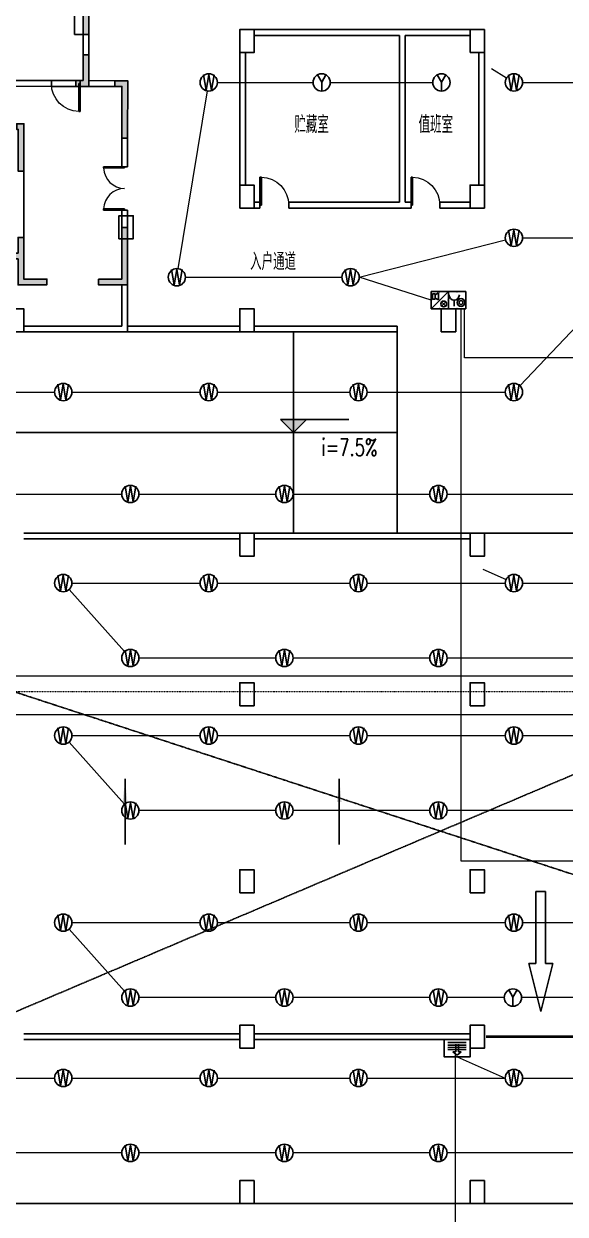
# Model space of a CAD drawing. Extents: x -781653 to 929899, y -292639 to -18670.
# Drawn here: x 200604 to 219407, y -207773 to -166402 of the extents above; entities that cross this region are included whole.
import ezdxf
from ezdxf.enums import TextEntityAlignment as Align

# ---------------------------------------------------------------- set-up
doc = ezdxf.new("R2010")
doc.units = 0
doc.header["$LTSCALE"] = 10
doc.header["$MEASUREMENT"] = 0
for name, pattern in [('ACAD_ISO11W100', [33.5, 12, -3, 12, -3, 0.5, -3]), ('DASH', [0.35, 0.25, -0.1]), ('DIVIDE2', [0.625, 0.25, -0.125, 0, -0.125, 0, -0.125])]:
    doc.linetypes.add(name, pattern=pattern)
doc.layers.get('0').update_dxf_attribs({"linetype": 'CONTINUOUS'})
for name, color, linetype in [('A-STAIRS', 9, 'CONTINUOUS'), ('COLUMN', 1, 'CONTINUOUS'), ('DIM_ELEV', 3, 'CONTINUOUS'), ('PUB_DIM', 3, 'CONTINUOUS'), ('RD-equip', 3, 'CONTINUOUS'), ('solid', 252, 'CONTINUOUS'), ('STAIR', 9, 'CONTINUOUS'), ('TEXT', 7, 'CONTINUOUS'), ('wall', 8, 'CONTINUOUS'), ('wall-jg', 7, 'CONTINUOUS'), ('WINDOW', 4, 'CONTINUOUS'), ('结构墙', 7, 'CONTINUOUS'), ('行车方向', 4, 'CONTINUOUS'), ('行车线', 207, 'CONTINUOUS')]:
    doc.layers.add(name, color=color, linetype=linetype)
doc.layers.add('RD-line', color=2, linetype='CONTINUOUS', lineweight=0)
doc.styles.add('FS1', font='txt4', dxfattribs={"width": 0.8, "bigfont": 'fstxt'})
doc.styles.add('FS2', font='tjromans.shx', dxfattribs={"width": 0.8, "bigfont": 'tjhztxt.shx'})
doc.styles.get("Standard").update_dxf_attribs({"font": 'GBENOR', "bigfont": 'GBCBIG'})

# ---------------------------------------------------------------- blocks, each defined once
blk = doc.blocks.new('$DorLib2D$00000001')
for p, q in [((0.45, 0.975), (0.5, 0.975)), ((0.45, 0), (0.45, 0.975)), ((0.5, 0), (0.5, 0.975)), ((0.5, 0), (0.45, 0))]:
    blk.add_line(p, q)
at = {"lineweight": 13}
blk.add_arc((0.475, 0), 0.975, 91.4693, 180, dxfattribs=at)
blk = doc.blocks.new('A$C057458B3')
at = {"layer": 'STAIR', "color": 8}
for p, q in [((42950, 7500), (41950, 7500)), ((41950, 7300), (42950, 7300))]:
    blk.add_line(p, q, dxfattribs=at)
at = {"layer": 'wall', "color": 8}
for p, q in [((41950, 7500), (40300, 7500)), ((41950, 7300), (41950, 7500)), ((42950, 7300), (42950, 7500)), ((40300, 7300), (41950, 7300)), ((41000, 4350), (41000, 2050))]:
    blk.add_line(p, q, dxfattribs=at)
at = {"layer": 'wall-jg', "color": 8}
blk.add_line((42950, 7300), (42950, 7200), dxfattribs=at)
blk.add_lwpolyline([(42950, 7500), (42800, 7500), (42800, 7300), (42950, 7300)], dxfattribs=at)
at = {"layer": 'WINDOW', "color": 8, "xscale": -999.9999999999995, "yscale": 999.9999999999995, "zscale": 1000, "rotation": 179.9999999999999}
blk.add_blockref('$DorLib2D$00000001', (42450, 7400), dxfattribs=at)
blk = doc.blocks.new('A$C09E6704B')
at = {"layer": 'solid'}
for points in [[(43250, 11100), (43250, 9100), (43050, 9100), (43050, 10900), (42600, 10900), (42600, 11100)], [(43050, 7500), (43050, 8400), (43250, 8400), (43250, 7300), (42800, 7300), (42800, 7500)], [(44600, 7500), (44600, 5500), (44400, 5500), (44400, 7300), (44150, 7300), (44150, 7500)], [(40800, 5800), (40750, 5800), (40750, 6000), (41000, 6000), (41000, 4350), (40800, 4350)], [(43600, 400), (43600, 600), (44400, 600), (44400, 2400), (44600, 2400), (44600, 400)], [(41800, 600), (41800, 400), (40800, 400), (40800, 1300), (40500, 1300), (40500, 1500), (40800, 1500), (40800, 2050), (41000, 2050), (41000, 600)]]:
    blk.add_hatch(color=256, dxfattribs=at).paths.add_polyline_path(points)
at = {"layer": 'wall-jg'}
for points in [[(43250, 11100), (43250, 9100), (43050, 9100), (43050, 10900), (42600, 10900), (42600, 11100)], [(43050, 7500), (42800, 7500), (42800, 7300), (43250, 7300), (43250, 8400), (43050, 8400)], [(44150, 7300), (44400, 7300), (44400, 5500), (44600, 5500), (44600, 7500), (44150, 7500)]]:
    blk.add_lwpolyline(points, close=True, dxfattribs=at)
for points in [[(41000, 4350), (40800, 4350), (40800, 5800), (40750, 5800), (40750, 6000), (41000, 6000), (41000, 4350)], [(44600, 400), (43600, 400), (43600, 600), (44400, 600), (44400, 2400), (44600, 2400), (44600, 400)], [(40800, 1500), (40800, 2050), (41000, 2050), (41000, 600), (41800, 600), (41800, 400), (40800, 400), (40800, 1300), (40500, 1300), (40500, 1500), (40800, 1500)]]:
    blk.add_lwpolyline(points, dxfattribs=at)
blk = doc.blocks.new('_ARROW')
blk.add_solid([(0, 0), (-1, 0.1), (-1, -0.1)])
blk = doc.blocks.new('$DorLib2D$00000002')
for p, q in [((-0.5, 0), (-0.5, 0.4875)), ((-0.475, 0.4875), (-0.5, 0.4875)), ((-0.475, 0), (-0.475, 0.4875)), ((0.475, 0), (0.475, 0.4875)), ((0.475, 0.4875), (0.5, 0.4875)), ((0.5, 0), (0.5, 0.4875)), ((-0.5, 0), (-0.475, 0)), ((0.5, 0), (0.475, 0))]:
    blk.add_line(p, q)
at = {"lineweight": 13}
for centre, start, end in [((-0.4875, 0), 0, 88.53072), ((0.4875, 0), 91.46928, 180)]:
    blk.add_arc(centre, 0.4875, start, end, dxfattribs=at)
blk = doc.blocks.new('A$C1C157CE4')
at = {"layer": '行车线', "linetype": 'DASH', "ltscale": 3000}
for points in [[(4167, 2967), (1667, 2967), (1667, 3217), (0, 2800), (1667, 2383), (1667, 2633), (4167, 2633)], [(2531, 833), (2531, 583), (31, 583), (31, 250), (2531, 250), (2531, 0), (4198, 417)]]:
    blk.add_lwpolyline(points, close=True, dxfattribs=at)
blk = doc.blocks.new('A$C0FE76EBE')
at = {"layer": 'COLUMN'}
for points in [[(-224829, 19379), (-224329, 19379), (-224329, 20179), (-224829, 20179)], [(-219087, 18747), (-218587, 18747), (-218587, 19547), (-219087, 19547)], [(-211087, 18747), (-210587, 18747), (-210587, 19547), (-211087, 19547)], [(-219087, 13347), (-218587, 13347), (-218587, 14147), (-219087, 14147)], [(-211087, 13347), (-210587, 13347), (-210587, 14147), (-211087, 14147)], [(-223286, 12278), (-222786, 12278), (-222786, 13078), (-223286, 13078)], [(-227087, 9047), (-226587, 9047), (-226587, 9847), (-227087, 9847)], [(-219087, 9047), (-218587, 9047), (-218587, 9847), (-219087, 9847)], [(-212087, 9047), (-211587, 9047), (-211587, 9847), (-212087, 9847)], [(-219087, 1247), (-218587, 1247), (-218587, 2047), (-219087, 2047)], [(-211087, 1247), (-210587, 1247), (-210587, 2047), (-211087, 2047)], [(-219087, -3953), (-218587, -3953), (-218587, -3153), (-219087, -3153)], [(-211087, -3953), (-210587, -3953), (-210587, -3153), (-211087, -3153)], [(-219087, -10453), (-218587, -10453), (-218587, -9653), (-219087, -9653)], [(-211087, -10453), (-210587, -10453), (-210587, -9653), (-211087, -9653)], [(-219087, -15853), (-218587, -15853), (-218587, -15053), (-219087, -15053)], [(-211087, -15853), (-210587, -15853), (-210587, -15053), (-211087, -15053)], [(-219087, -21253), (-218587, -21253), (-218587, -20453), (-219087, -20453)], [(-211087, -21253), (-210587, -21253), (-210587, -20453), (-211087, -20453)]]:
    blk.add_lwpolyline(points, close=True, dxfattribs=at)
blk = doc.blocks.new('A$C0684325B')
at = {"layer": 'PUB_DIM'}
blk.add_hatch(color=256, dxfattribs=at).paths.add_polyline_path([(600, 300), (0, 300), (300, 0)])
for p, q in [((0, 300), (1584, 300)), ((300, 0), (0, 300)), ((300, 0), (600, 300))]:
    blk.add_line(p, q, dxfattribs=at)
blk = doc.blocks.new('yy')
at = {"layer": 'RD-equip'}
blk.add_circle((0, 0), 200, dxfattribs=at)
at = {"layer": 'RD-equip', "color": 4, "style": 'FS1', "width": 0.8}
blk.add_attdef('Y', text='', height=360, dxfattribs=at).set_placement((0, 0), align=Align.MIDDLE)
blk = doc.blocks.new('$equip$00001630')
for p, q in [((-0.5, 0), (-0.5, -1)), ((0.5, 0), (-0.5, 0)), ((0.5, -1), (0.5, 0)), ((-0.169, -0.5), (-0.169, -0.85)), ((-0.5, -1), (0.5, -1))]:
    blk.add_line(p, q)
for radius in [0.226, 0.113]:
    blk.add_circle((0.227, -0.64), radius)
blk.add_arc((-0.169, -0.2), 0.3, 180, 0)
for p in [(0, 0), (-0.5, -0.5), (0.5, -0.5), (0, -1)]:
    blk.add_point(p)
at = {"flags": 9}
blk.add_attdef('A', (0, 0), '', height=0.00002, dxfattribs=at)
blk.add_attdef('B', text='', height=0.4, dxfattribs=at).set_placement((0.884, -0.7), align=Align.MIDDLE_CENTER)
blk = doc.blocks.new('$equip$00001636')
for p, q in [((0.5, 0), (-0.5, 0)), ((0.5, 0), (-0.5, -1)), ((-0.5, 0), (-0.5, -1)), ((0.5, -1), (0.5, 0)), ((-0.417, -0.135, 0), (-0.417, -0.435, 0)), ((-0.269, -0.135, 0), (-0.417, -0.135, 0)), ((-0.417, -0.435, 0), (-0.269, -0.435, 0)), ((-0.269, -0.185, 0), (-0.069, -0.085, 0)), ((-0.269, -0.435, 0), (-0.269, -0.135, 0)), ((-0.069, -0.485, 0), (-0.269, -0.385, 0)), ((-0.069, -0.085, 0), (-0.069, -0.485, 0)), ((0.105, -0.602), (0.344, -0.841)), ((0.105, -0.841), (0.344, -0.602)), ((-0.5, -1), (0.5, -1))]:
    blk.add_line(p, q)
blk.add_circle((0.225, -0.722), 0.169)
for p in [(0, 0), (-0.5, -0.5), (0.5, -0.5), (0, -1)]:
    blk.add_point(p)
at = {"flags": 9}
blk.add_attdef('A', (0, 0), '', height=0.00002, dxfattribs=at)
blk.add_attdef('B', text='', height=0.4, dxfattribs=at).set_placement((0.884, -0.7), align=Align.MIDDLE_CENTER)
blk = doc.blocks.new('sdfgsdgsdgdsg')
at = {"layer": 'RD-equip', "xscale": 600, "yscale": 600, "zscale": 600, "rotation": 359.9999999999889}
for name, p in [('$equip$00001636', (-300, 600)), ('$equip$00001630', (300, 600))]:
    blk.add_blockref(name, p, dxfattribs=at)
blk = doc.blocks.new('FHJL')
at = {"layer": 'RD-equip', "color": 4}
for p, q in [((-212, 331), (210, 331)), ((-31, 120), (-31, 293)), ((31, 120), (31, 293)), ((-212, 274), (210, 274)), ((-212, 221), (210, 221)), ((-212, 168), (210, 168)), ((-97, 120), (-31, 120)), ((0, 43), (-97, 120)), ((0, 43), (97, 120)), ((97, 120), (31, 120))]:
    blk.add_line(p, q, dxfattribs=at)
at = {"layer": 'RD-equip'}
blk.add_lwpolyline([(300, 400), (300, 0), (-300, 0), (-300, 400)], close=True, dxfattribs=at)

msp = doc.modelspace()

# ---------------------------------------------------------------- linework, layer by layer
at = {"layer": 'A-STAIRS', "linetype": 'DASH', "ltscale": 5}
for p, q in [((238703.8, -184405.1), (184653.8, -207405.1)), ((254653.8, -207405.1), (184653.8, -184506.4))]:
    msp.add_line(p, q, dxfattribs=at)
at = {"layer": 'DIM_ELEV', "linetype": 'ByBlock'}
for points in [[(204120.8, -192642), (204120.8, -194921.6)], [(211560.7, -192642), (211560.7, -194921.6)]]:
    msp.add_lwpolyline(points, dxfattribs=at)
at = {"layer": 'RD-line'}
for p, q in [((216843.8, -167955.1), (217372.4, -168282.4)), ((205967.2, -174913.1), (206979, -168736.3)), ((207327.4, -168440.3), (210649.4, -168440.3)), ((211249.4, -168440.3), (214809.2, -168440.3)), ((217927.4, -168440.3), (221577.9, -168440.3)), ((212252.2, -175209.2), (217336.7, -173914.3)), ((217927.4, -173840.3), (221577.9, -173840.3)), ((206218.7, -175209.2), (211652.2, -175209.2)), ((214752.9, -176005.9), (212252.2, -175209.2)), ((217834.4, -178983), (220047.2, -176660.6)), ((197074, -179200.2), (201674, -179200.2)), ((202274, -179200.2), (206727.4, -179200.2)), ((207327.4, -179200.2), (211927.4, -179200.2)), ((212527.4, -179200.2), (217327.4, -179200.2)), ((199700.7, -182743.4), (204004.1, -182743.4)), ((204604.1, -182743.4), (209354.1, -182743.4)), ((209954.1, -182743.4), (214704.1, -182743.4)), ((215304.1, -182743.4), (219954.1, -182743.4)), ((216543.8, -185355.1), (217353.6, -185717.7)), ((202174.1, -186063.8), (204104, -188219.9)), ((202274, -185840.3), (206727.4, -185840.3)), ((207327.4, -185840.3), (211927.4, -185840.3)), ((212527.4, -185840.3), (217327.4, -185840.3)), ((217927.4, -185840.3), (221577.9, -185840.3)), ((209354.1, -188443.4), (204604.1, -188443.4)), ((214704.1, -188443.4), (209954.1, -188443.4)), ((219954.1, -188443.4), (215304.1, -188443.4)), ((187752, -190407.7), (225007.6, -190407.7)), ((202174.1, -191363.8), (204104, -193519.9)), ((202274, -191140.3), (206727.4, -191140.3)), ((207327.4, -191140.3), (211927.4, -191140.3)), ((212527.4, -191140.3), (217327.4, -191140.3)), ((217927.4, -191140.3), (221577.9, -191140.3)), ((209354.1, -193743.4), (204604.1, -193743.4)), ((214704.1, -193743.4), (209954.1, -193743.4)), ((219954.1, -193743.4), (215304.1, -193743.4)), ((202274, -197640.3), (206727.4, -197640.3)), ((207327.4, -197640.3), (211927.4, -197640.3)), ((212527.4, -197640.3), (217327.4, -197640.3)), ((217927.4, -197640.3), (221577.9, -197640.3)), ((202174.1, -197863.8), (204104, -200019.9)), ((209354.1, -200243.4), (204604.1, -200243.4)), ((214704.1, -200243.4), (209954.1, -200243.4)), ((217293.2, -200243.4), (215304.1, -200243.4)), ((219954.1, -200243.4), (217893.2, -200243.4)), ((215581.3, -202183.5), (215581.3, -212595.7)), ((215654.1, -202305.4), (217327.4, -203040.3)), ((196527.4, -203040.3), (201674, -203040.3)), ((202274, -203040.3), (206727.4, -203040.3)), ((207327.4, -203040.3), (211927.4, -203040.3)), ((212527.4, -203040.3), (217327.4, -203040.3)), ((217927.4, -203040.3), (220183.3, -203040.3)), ((204004.1, -205643.4), (199304.1, -205643.4)), ((209354.1, -205643.4), (204604.1, -205643.4)), ((214704.1, -205643.4), (209954.1, -205643.4)), ((219954.1, -205643.4), (215304.1, -205643.4))]:
    msp.add_line(p, q, dxfattribs=at)
at = {"layer": 'RD-line', "color": 1, "linetype": 'ACAD_ISO11W100', "ltscale": 0.05}
for p, q in [((215788.5, -176306.2), (215788.5, -195505.9)), ((215904.5, -178005.9), (215905.1, -176306.3)), ((246352.9, -178005.9), (215904.5, -178005.9)), ((222352.9, -195505.9), (215788.5, -195505.9))]:
    msp.add_line(p, q, dxfattribs=at)
at = {"layer": 'RD-line', "color": 1, "linetype": 'DASH'}
msp.add_line((189674.7, -189059.2), (225007.6, -189059.2), dxfattribs=at)
at = {"layer": 'RD-line', "color": 1, "linetype": 'DIVIDE2'}
msp.add_line((194704.9, -189605.1), (225007.6, -189605.1), dxfattribs=at)
at = {"layer": 'STAIR'}
for p, q in [((204202.9, -176905.1), (208103.8, -176905.1)), ((208603.8, -176905.1), (213567.8, -176905.1)), ((213567.8, -176905.1), (213567.8, -184105.1)), ((204202.9, -177105.1), (213567.8, -177105.1)), ((209967.8, -177105.1), (209967.8, -184105.1)), ((200603.8, -184105.1), (216103.8, -184105.1)), ((200603.8, -184305.1), (208103.8, -184305.1)), ((208603.8, -184305.1), (216103.8, -184305.1)), ((216603.8, -184105.1), (230703.8, -184105.1)), ((184653.8, -207405.1), (255853.8, -207405.1))]:
    msp.add_line(p, q, dxfattribs=at)
msp.add_lwpolyline([(213567.8, -180605.1), (184753.8, -180605.1, 0.4142136), (176753.8, -188605.1), (176753.8, -198986.1)], format="xyb", dxfattribs=at)
at = {"layer": 'wall', "linetype": 'ByBlock'}
for p, q in [((208603.8, -166605.1), (216103.8, -166605.1)), ((202663.2, -166777.9), (202662.3, -167477.9)), ((202863.2, -166778.1), (202862.3, -167478.1)), ((208603.8, -166805.1), (213653.8, -166805.1)), ((213653.8, -166805.1), (213653.8, -172605.1)), ((213853.8, -166805.1), (213853.8, -172605.1)), ((213853.8, -166805.1), (216103.8, -166805.1)), ((208103.8, -172005.1), (208103.8, -167405.1)), ((208303.8, -172005.1), (208303.8, -167405.1)), ((216403.8, -167405.1), (216403.8, -172005.1)), ((216603.8, -167405.1), (216603.8, -172005.1)), ((202861, -168578.1), (203761, -168579.5)), ((202861.4, -168378.1), (203761.3, -168379.5)), ((204005.6, -171373.5), (204006.6, -170379.4)), ((204205.6, -171373.5), (204206.6, -170379.7)), ((204005.6, -171373.5), (204205.6, -171373.5)), ((204005.3, -172873.5), (204205.3, -172873.5)), ((204005.3, -172873.5), (204005.3, -173479.7)), ((204205.3, -172873.5), (204205.3, -173479.7)), ((208803.8, -172605.1), (208603.8, -172605.1)), ((208803.8, -172805.1), (208603.8, -172805.1)), ((208803.8, -172805.1), (208803.8, -172605.1)), ((209803.8, -172805.1), (209803.8, -172605.1)), ((213653.8, -172605.1), (209803.8, -172605.1)), ((214053.8, -172805.1), (209803.8, -172805.1)), ((214053.8, -172605.1), (213853.8, -172605.1)), ((214053.8, -172605.1), (214053.8, -172805.1)), ((216103.8, -172605.1), (215053.8, -172605.1)), ((215053.8, -172805.1), (215053.8, -172605.1)), ((216103.8, -172805.1), (215053.8, -172805.1)), ((200603.8, -201505.1), (208103.8, -201505.1)), ((200603.8, -201705.1), (208103.8, -201705.1)), ((216103.8, -201505.1), (208603.8, -201505.1)), ((216103.8, -201705.1), (208603.8, -201705.1))]:
    msp.add_line(p, q, dxfattribs=at)
at = {"layer": 'wall'}
for p, q in [((204002.9, -175479.7), (204002.9, -176905.1)), ((204202.9, -175479.7), (204202.9, -177105.1)), ((204002.9, -176905.1), (200603.8, -176905.1)), ((204202.9, -177105.1), (200603.8, -177105.1))]:
    msp.add_line(p, q, dxfattribs=at)
at = {"layer": 'WINDOW', "linetype": 'DASH', "ltscale": 2, "const_width": 100}
msp.add_lwpolyline([(216653.8, -201605.1), (222653.8, -201605.1)], dxfattribs=at)

# ---------------------------------------------------------------- block references
at = {"rotation": 359.9324396606484}
msp.add_blockref('A$C057458B3', (159602.5, -175827.1), dxfattribs=at)
at = {"layer": 'DIM_ELEV', "linetype": 'ByBlock', "xscale": -800, "yscale": 799.9999999998568, "zscale": 799.9999999999998, "rotation": 270.0000001267329}
for p in [(204120.8, -192642), (211560.7, -192642)]:
    msp.add_blockref('_ARROW', p, dxfattribs=at)
at = {"layer": 'PUB_DIM', "xscale": 1.5, "yscale": 1.5, "zscale": 1.5}
msp.add_blockref('A$C0684325B', (209517.8, -180605.1), dxfattribs=at)
at = {"layer": 'RD-equip', "xscale": 1.5, "yscale": 1.5, "zscale": 1.5}
for p, values in [((207027.4, -168440.3), {'Y': 'W'}), ((210949.4, -168440.3), {'Y': 'Y'}), ((215109.2, -168440.3), {'Y': 'Y'}), ((217627.4, -168440.3), {'Y': 'W'}), ((217627.4, -173840.3), {'Y': 'W'}), ((205918.7, -175209.2), {'Y': 'W'}), ((211952.2, -175209.2), {'Y': 'W'}), ((201974, -179200.2), {'Y': 'W'}), ((207027.4, -179200.2), {'Y': 'W'}), ((212227.4, -179200.2), {'Y': 'W'}), ((217627.4, -179200.2), {'Y': 'W'}), ((204304.1, -182743.4), {'Y': 'W'}), ((209654.1, -182743.4), {'Y': 'W'}), ((215004.1, -182743.4), {'Y': 'W'}), ((201974, -185840.3), {'Y': 'W'}), ((207027.4, -185840.3), {'Y': 'W'}), ((212227.4, -185840.3), {'Y': 'W'}), ((217627.4, -185840.3), {'Y': 'W'}), ((204304.1, -188443.4), {'Y': 'W'}), ((209654.1, -188443.4), {'Y': 'W'}), ((215004.1, -188443.4), {'Y': 'W'}), ((201974, -191140.3), {'Y': 'W'}), ((207027.4, -191140.3), {'Y': 'W'}), ((212227.4, -191140.3), {'Y': 'W'}), ((217627.4, -191140.3), {'Y': 'W'}), ((204304.1, -193743.4), {'Y': 'W'}), ((209654.1, -193743.4), {'Y': 'W'}), ((215004.1, -193743.4), {'Y': 'W'}), ((201974, -197640.3), {'Y': 'W'}), ((207027.4, -197640.3), {'Y': 'W'}), ((212227.4, -197640.3), {'Y': 'W'}), ((217627.4, -197640.3), {'Y': 'W'}), ((204304.1, -200243.4), {'Y': 'W'}), ((209654.1, -200243.4), {'Y': 'W'}), ((215004.1, -200243.4), {'Y': 'W'}), ((217593.2, -200243.4), {'Y': 'Y'}), ((201974, -203040.3), {'Y': 'W'}), ((207027.4, -203040.3), {'Y': 'W'}), ((212227.4, -203040.3), {'Y': 'W'}), ((217627.4, -203040.3), {'Y': 'W'}), ((204304.1, -205643.4), {'Y': 'W'}), ((209654.1, -205643.4), {'Y': 'W'}), ((215004.1, -205643.4), {'Y': 'W'})]:
    msp.add_blockref('yy', p, dxfattribs=at).add_auto_attribs(values)
at = {"layer": 'RD-equip', "xscale": 1.499999999994512, "yscale": 1.500000000020464, "zscale": 1.5, "rotation": 0.03492466092534829}
msp.add_blockref('FHJL', (215654.1, -202305.4), dxfattribs=at)
at = {"layer": 'RD-line', "rotation": 359.9806934710971}
msp.add_blockref('sdfgsdgsdgdsg', (215352.8, -176306.1), dxfattribs=at)
at = {"layer": 'wall', "rotation": 359.9324396606484}
msp.add_blockref('A$C09E6704B', (159602.5, -175827.1), dxfattribs=at)
at = {"layer": 'WINDOW', "linetype": 'ByBlock'}
for name, p, xscale, yscale, zscale, rotation in [('$DorLib2D$00000002', (204105.7, -172123.5), 1500, 1500, 1500, 89.99999999999719), ('$DorLib2D$00000001', (209303.8, -172705.1), -1000, 1000, -1000, 359.9999999999845), ('$DorLib2D$00000001', (214553.8, -172705.1), -1000, 1000, -1000, 359.9999999999845)]:
    msp.add_blockref(name, p, dxfattribs=dict(at, xscale=xscale, yscale=yscale, zscale=zscale, rotation=rotation))
at = {"layer": '结构墙'}
msp.add_blockref('A$C0FE76EBE', (427190.6, -186151.8), dxfattribs=at)
at = {"layer": '行车方向', "rotation": 90}
msp.add_blockref('A$C1C157CE4', (221360.4, -200727.9, 0), dxfattribs=at)

# ---------------------------------------------------------------- texts
at = {"layer": 'TEXT', "style": 'FS2', "width": 0.7}
for s, p in [('贮藏室', (210000.3, -170199.8)), ('值班室', (214313.9, -170199.8)), ('入户通道', (208462.3, -174962, 0))]:
    msp.add_text(s, height=600, rotation=359.83888, dxfattribs=at).set_placement(p)
msp.add_text('i=7.5%', height=600, dxfattribs=at).set_placement((210943.4, -181421.6))

doc.saveas('drawing.dxf')
